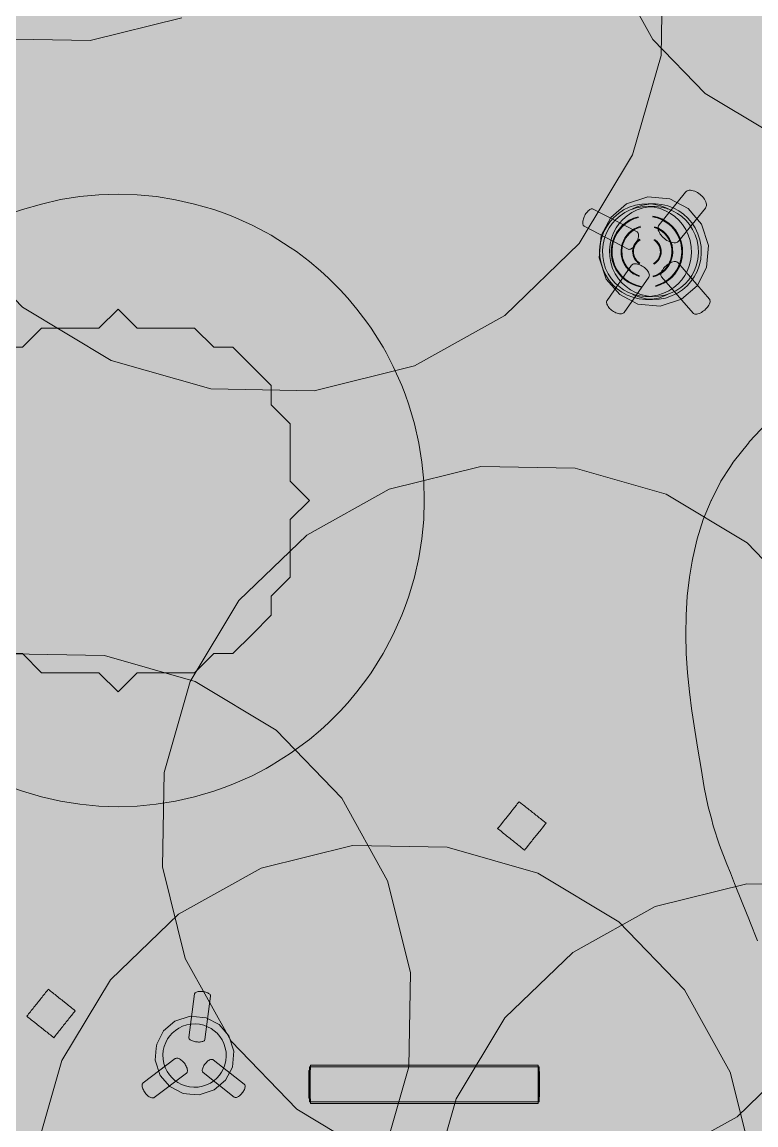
# Model space of a CAD drawing. Header units: millimetres. Extents: x -146962 to 322503, y -183624 to 284367.
# Drawn here: x 92293 to 96128, y 34838 to 40599 of the extents above; entities that cross this region are included whole.
import ezdxf

# ---------------------------------------------------------------- set-up
doc = ezdxf.new("R2010")
doc.units = ezdxf.units.MM
doc.layers.add('06_部屋の色', color=8, linetype='Continuous', lineweight=0)
doc.layers.add('30_敷地・外構', color=8, linetype='Continuous', lineweight=9)

msp = doc.modelspace()

# ---------------------------------------------------------------- hatches: boundary and pattern name
at = {"layer": '06_部屋の色', "true_color": 0xdde9cf}
msp.add_hatch(color=8, dxfattribs=at).paths.add_polyline_path([(83510.2, 29400.8), (83510.3, 31670.6), (83754.2, 32064.6), (83999.1, 32458.1), (84244.9, 32850.9), (84491.7, 33243.1), (84739.4, 33634.8), (84988.1, 34025.8), (85237.8, 34416.3), (85488.3, 34806.1), (85739.9, 35195.3), (85992.4, 35583.9), (86245.8, 35971.8), (86500.2, 36359.2), (86755.5, 36745.9), (87011.8, 37132), (87269, 37517.5), (87527.2, 37902.4), (87786.3, 38286.6), (88046.3, 38670.2), (88307.2, 39053.2), (88569.1, 39435.5), (88832, 39817.2), (89095.7, 40198.2), (89360.4, 40578.6), (89626, 40958.3), (89892.5, 41337.4), (90160, 41715.9), (90428.4, 42093.7), (90697.7, 42470.8), (90967.9, 42847.3), (91239, 43223.1), (91511.1, 43598.3), (91784.1, 43972.8), (92058, 44346.6), (92332.7, 44719.7), (92608.4, 45092.2), (92885.1, 45464), (93162.6, 45835.2), (93441, 46205.6), (93720.3, 46575.4), (94000.5, 46944.5), (94281.7, 47312.9), (94563.7, 47680.6), (94846.6, 48047.7), (95130.4, 48414), (95415.1, 48779.7), (95700.7, 49144.6), (95987.2, 49508.9), (96274.5, 49872.4), (96562.8, 50235.3), (96851.9, 50597.4), (97142, 50958.9), (97432.9, 51319.6), (97724.6, 51679.7), (98017.3, 52039), (98310.8, 52397.6), (98605.2, 52755.5), (98900.5, 53112.6), (99196.7, 53469.1), (99493.7, 53824.8), (99791.6, 54179.8), (100090.3, 54534), (100389.9, 54887.6), (100690.4, 55240.4), (100991.8, 55592.4), (101293.9, 55943.8), (101597, 56294.4), (101900.9, 56644.2), (102205.6, 56993.3), (102511.3, 57341.7), (102817.7, 57689.3), (103125, 58036.2), (103433.2, 58382.3), (103742.1, 58727.7), (104052, 59072.3), (104362.6, 59416.2), (104674.1, 59759.3), (104986.5, 60101.6), (105299.7, 60443.2), (105613.7, 60784), (105928.5, 61124.1), (106244.2, 61463.4), (106560.7, 61801.9), (106878, 62139.6), (107196.1, 62476.6), (107515.1, 62812.7), (107834.9, 63148.1), (108155.5, 63482.8), (108476.9, 63816.6), (108799.1, 64149.7), (109122.2, 64481.9), (109446, 64813.4), (109770.7, 65144.1), (110096.1, 65474), (110422.4, 65803.1), (110749.4, 66131.4), (111077.3, 66458.9), (111406, 66785.6), (111735.4, 67111.5), (112065.7, 67436.6), (112396.7, 67760.9), (112728.6, 68084.4), (113061.2, 68407.1), (113394.6, 68728.9), (113728.8, 69050), (114063.8, 69370.2), (114399.5, 69689.6), (114736, 70008.2), (115073.4, 70326), (115411.4, 70642.9), (115750.3, 70959.1), (116089.9, 71274.4), (116430.3, 71588.8), (116771.5, 71902.5), (117113.4, 72215.3), (117456.1, 72527.2), (117799.5, 72838.4), (118596.9, 72838.3), (118594.5, 29398.9)])
at = {"layer": '06_部屋の色', "true_color": 0xd0e1c2}
msp.add_hatch(color=8, dxfattribs=at).paths.add_polyline_path([(96795.3, 44800.1), (96995.1, 40900.1), (97594.9, 36900.1), (98994.7, 33400), (100394.5, 30199.9), (100394.5, 29399.9), (83510.2, 29400.8), (83510.3, 31670.6), (83714.7, 32000.8), (84134.5, 32674.5), (84134.5, 32674.5), (84558.1, 33348.1), (84558.1, 33348.1), (84985.6, 34021.8), (84985.6, 34021.8), (85417.2, 34695.5), (85852.8, 35369.1), (85852.8, 35369.1), (86292.4, 36042.8), (86292.4, 36042.8), (86736.1, 36716.4), (86736.1, 36716.4), (87184, 37390.1), (87184, 37390.1), (87636, 38063.8), (88092.1, 38737.4), (88552.4, 39411.1), (89017.2, 40084.7), (89486.2, 40758.4), (89486.2, 40758.4), (89959.4, 41432.1), (89959.4, 41432.1), (90437, 42105.7), (90919.2, 42779.4), (90919.2, 42779.4), (91405.8, 43453), (91896.8, 44126.7), (91896.8, 44126.7), (92392.4, 44800.3), (92392.4, 44800.3), (94845.5, 47200.2)])
at = {"layer": '30_敷地・外構', "true_color": 0xcfe0b8}
for points in [[(91311, 43899.6), (91742.5, 44138.8), (92221.2, 44258.2), (92714.6, 44249.6), (93188.8, 44113.6), (93611.7, 43859.5), (93954.5, 43504.6), (94193.7, 43073), (94313, 42594.3), (94304.4, 42101), (94168.4, 41626.7), (93914.3, 41203.8), (93559.4, 40861.1), (93127.9, 40621.9), (92649.1, 40502.5), (92155.8, 40511.1), (91681.6, 40647.1), (91258.6, 40901.2), (90915.9, 41256.1), (90676.7, 41687.7), (90557.3, 42166.4), (90566, 42659.7), (90702, 43134), (90956.1, 43556.9)], [(95903.3, 42605.3), (96245.6, 42795.1), (96625.4, 42889.8), (97016.8, 42883), (97393, 42775.1), (97728.5, 42573.5), (98000.4, 42291.9), (98190.1, 41949.6), (98284.8, 41569.8), (98278, 41178.5), (98170.1, 40802.2), (97968.5, 40466.8), (97687, 40194.9), (97344.6, 40005.1), (96964.9, 39910.4), (96573.5, 39917.2), (96197.3, 40025.1), (95861.8, 40226.7), (95589.9, 40508.3), (95400.1, 40850.6), (95305.5, 41230.4), (95312.3, 41621.7), (95420.2, 41998), (95621.8, 42333.5)], [(91686.8, 41555.7), (91965.1, 42018.9), (92353.8, 42394.3), (92826.4, 42656.2), (93350.8, 42787), (93891.1, 42777.5), (94410.5, 42628.6), (94873.7, 42350.3), (95249.1, 41961.6), (95511.1, 41488.9), (95641.8, 40964.6), (95632.4, 40424.3), (95483.4, 39904.9), (95205.1, 39441.7), (94816.4, 39066.3), (94343.8, 38804.3), (93819.4, 38673.6), (93279.1, 38683), (92759.7, 38832), (92296.5, 39110.3), (91921.1, 39499), (91659.1, 39971.6), (91528.4, 40495.9), (91537.8, 41036.2)], [(94212.2, 38158.7), (94690.9, 38278.1), (95184.2, 38269.4), (95658.5, 38133.5), (96081.4, 37879.3), (96424.2, 37524.4), (96663.4, 37092.9), (96782.7, 36614.2), (96774.1, 36120.8), (96638.1, 35646.6), (96384, 35223.7), (96029.1, 34880.9), (95597.6, 34641.7), (95118.8, 34522.4), (94625.5, 34531), (94151.2, 34667), (93728.3, 34921.1), (93385.6, 35276), (93146.4, 35707.5), (93027, 36186.3), (93035.6, 36679.6), (93171.6, 37153.8), (93425.7, 37576.8), (93780.6, 37919.5)], [(91752.1, 37178.8), (92230.9, 37298.2), (92724.2, 37289.6), (93198.4, 37153.6), (93621.4, 36899.5), (93964.1, 36544.6), (94203.3, 36113), (94322.7, 35634.3), (94314.1, 35141), (94178.1, 34666.7), (93923.9, 34243.8), (93569, 33901.1), (93137.5, 33661.9), (92658.8, 33542.5), (92165.5, 33551.1), (91691.2, 33687.1), (91268.3, 33941.2), (90925.5, 34296.1), (90686.3, 34727.7), (90567, 35206.4), (90575.6, 35699.7), (90711.6, 36174), (90965.7, 36596.9), (91320.6, 36939.6)], [(94787.7, 36397.5), (94792.4, 36403.4), (94811.1, 36426.9), (94815.8, 36432.8), (94820.4, 36438.6), (94848.4, 36473.8), (94853.1, 36479.7), (94857.8, 36485.6), (94876.5, 36509.1), (94881.1, 36514.9), (94885.8, 36520.8), (94890.5, 36526.7), (94908.1, 36512.7), (94913.9, 36508), (94919.8, 36503.3), (94925.7, 36498.7), (94931.5, 36494), (94937.4, 36489.3), (94943.3, 36484.6), (94949.2, 36480), (94955, 36475.3), (94960.9, 36470.6), (94966.8, 36466), (94972.6, 36461.3), (94978.5, 36456.6), (94984.4, 36452), (94990.2, 36447.3), (94996.1, 36442.6), (95002, 36438), (95007.8, 36433.3), (95013.7, 36428.6), (95031.3, 36414.6), (95026.7, 36408.7), (95022, 36402.9), (95017.3, 36397), (94998.6, 36373.5), (94994, 36367.7), (94989.3, 36361.8), (94961.3, 36326.6), (94956.6, 36320.7), (94952, 36314.8), (94933.3, 36291.4), (94928.6, 36285.5), (94923.9, 36279.6), (94919.3, 36273.7), (94901.7, 36287.8), (94895.8, 36292.4), (94889.9, 36297.1), (94884.1, 36301.8), (94878.2, 36306.4), (94872.3, 36311.1), (94866.4, 36315.8), (94860.6, 36320.4), (94854.7, 36325.1), (94848.8, 36329.8), (94843, 36334.4), (94837.1, 36339.1), (94831.2, 36343.8), (94825.4, 36348.4), (94819.5, 36353.1), (94813.6, 36357.8), (94807.8, 36362.5), (94801.9, 36367.1), (94796, 36371.8), (94778.4, 36385.8), (94783.1, 36391.7)], [(93542.1, 36178.7), (94020.8, 36298.1), (94514.1, 36289.5), (94988.4, 36153.5), (95411.3, 35899.4), (95754, 35544.5), (95993.2, 35112.9), (96112.6, 34634.2), (96104, 34140.9), (95968, 33666.6), (95713.9, 33243.7), (95359, 32901), (94927.4, 32661.8), (94448.7, 32542.4), (93955.4, 32551), (93481.1, 32687), (93058.2, 32941.1), (92715.5, 33296), (92476.3, 33727.6), (92356.9, 34206.3), (92365.5, 34699.6), (92501.5, 35173.9), (92755.6, 35596.8), (93110.5, 35939.5)], [(95602.1, 35978.6), (96080.8, 36098), (96574.1, 36089.4), (97048.4, 35953.4), (97471.3, 35699.3), (97814, 35344.3), (98053.2, 34912.8), (98172.6, 34434.1), (98164, 33940.8), (98028, 33466.5), (97773.9, 33043.6), (97419, 32700.8), (96987.4, 32461.6), (96508.7, 32342.3), (96015.4, 32350.9), (95541.1, 32486.9), (95118.2, 32741), (94775.5, 33095.9), (94536.3, 33527.4), (94416.9, 34006.2), (94425.5, 34499.5), (94561.5, 34973.8), (94815.6, 35396.7), (95170.5, 35739.4)], [(92346.4, 35441.2), (92351, 35447), (92355.7, 35452.9), (92360.4, 35458.8), (92365, 35464.6), (92369.7, 35470.5), (92374.4, 35476.4), (92379, 35482.2), (92383.7, 35488.1), (92388.4, 35494), (92393.1, 35499.8), (92397.7, 35505.7), (92402.4, 35511.6), (92407.1, 35517.5), (92411.7, 35523.3), (92416.4, 35529.2), (92421.1, 35535.1), (92425.7, 35540.9), (92430.4, 35546.8), (92436.3, 35542.1), (92442.1, 35537.5), (92448, 35532.8), (92453.9, 35528.1), (92459.8, 35523.5), (92465.6, 35518.8), (92471.5, 35514.1), (92495, 35495.4), (92500.8, 35490.8), (92506.7, 35486.1), (92530.2, 35467.4), (92536.1, 35462.8), (92541.9, 35458.1), (92547.8, 35453.4), (92553.7, 35448.8), (92559.5, 35444.1), (92565.4, 35439.4), (92571.3, 35434.8), (92566.6, 35428.9), (92561.9, 35423), (92557.3, 35417.1), (92552.6, 35411.3), (92547.9, 35405.4), (92543.3, 35399.5), (92538.6, 35393.7), (92533.9, 35387.8), (92529.3, 35381.9), (92524.6, 35376.1), (92519.9, 35370.2), (92515.2, 35364.3), (92510.6, 35358.4), (92505.9, 35352.6), (92501.2, 35346.7), (92496.6, 35340.8), (92491.9, 35335), (92487.2, 35329.1), (92482.6, 35323.2), (92477.9, 35317.4), (92473.2, 35311.5), (92468.6, 35305.6), (92463.9, 35299.8), (92459.2, 35293.9), (92453.3, 35298.6), (92447.5, 35303.2), (92441.6, 35307.9), (92435.7, 35312.6), (92429.9, 35317.2), (92424, 35321.9), (92418.1, 35326.6), (92394.7, 35345.2), (92388.8, 35349.9), (92382.9, 35354.6), (92359.4, 35373.3), (92353.6, 35377.9), (92347.7, 35382.6), (92341.8, 35387.3), (92336, 35391.9), (92330.1, 35396.6), (92324.2, 35401.3), (92318.3, 35405.9), (92323, 35411.8), (92327.7, 35417.7), (92332.4, 35423.5), (92337, 35429.4), (92341.7, 35435.3)]]:
    msp.add_hatch(color=8, dxfattribs=at).paths.add_polyline_path(points)

# ---------------------------------------------------------------- linework, layer by layer
at = {"layer": '30_敷地・外構'}
for points in [[(95641.8, 40964.6), (95632.4, 40424.3), (95483.4, 39904.9), (95205.1, 39441.7), (94816.4, 39066.3), (94343.8, 38804.3), (93819.4, 38673.6), (93279.1, 38683), (92759.7, 38832), (92296.5, 39110.3), (91921.1, 39499), (91659.1, 39971.6), (91528.4, 40495.9), (91537.8, 41036.2)], [(98170.1, 40802.2), (97968.5, 40466.8), (97687, 40194.9), (97344.6, 40005.1), (96964.9, 39910.4), (96573.5, 39917.2), (96197.3, 40025.1), (95861.8, 40226.7), (95589.9, 40508.3), (95400.1, 40850.6)], [(93127.9, 40621.9), (92649.1, 40502.5), (92155.8, 40511.1), (91681.6, 40647.1)], [(94314.1, 38600.2), (94295, 38654.8), (94277.9, 38700.2), (94232.8, 38800.2), (94195, 38873.7), (94180.4, 38900.2), (94117, 39000.3), (94095, 39031.7), (94043, 39100.3), (93995, 39157.4), (93956, 39200.3), (93895, 39261.2), (93852.2, 39300.3), (93795, 39348.2), (93726.5, 39400.3), (93695, 39422.3), (93595, 39485.6), (93568.5, 39500.3), (93495, 39538.1), (93395, 39583.2), (93349.6, 39600.3), (93295, 39619.5), (93195, 39648.7), (93095, 39671.4), (92995, 39687.6), (92895, 39697.2), (92795, 39700.3), (92695, 39697.2), (92595, 39687.6), (92495, 39671.5), (92395, 39648.7), (92295, 39619.5), (92240.5, 39600.4)], [(95621.7, 39539.3), (95760.5, 39711.3), (95763.8, 39714.6), (95767.9, 39717.3), (95773, 39719.3), (95778.8, 39720.5), (95785.4, 39720.7), (95792.6, 39720), (95800.2, 39718.3), (95807.9, 39715.8), (95815.5, 39712.4), (95822.9, 39708.4), (95829.8, 39703.9), (95836.3, 39699.1), (95842.3, 39693.9), (95848.2, 39688), (95853.7, 39681.6), (95858.6, 39674.9), (95862.7, 39667.9), (95865.9, 39660.9), (95868.1, 39654), (95869.3, 39647.5), (95869.4, 39641.5), (95868.5, 39636.2), (95866.7, 39631.5), (95864.2, 39627.7), (95725.4, 39455.6), (95722.1, 39452.4), (95718, 39449.7), (95712.9, 39447.7), (95707.1, 39446.5), (95700.5, 39446.2), (95693.3, 39446.9), (95685.7, 39448.6), (95678, 39451.2), (95670.4, 39454.5), (95663, 39458.5), (95656, 39463), (95649.6, 39467.8), (95643.6, 39473.1), (95637.7, 39478.9), (95632.2, 39485.3), (95627.3, 39492.1), (95623.2, 39499.1), (95620, 39506.1), (95617.8, 39512.9), (95616.6, 39519.4), (95616.5, 39525.4), (95617.4, 39530.8), (95619.2, 39535.4), (95621.7, 39539.3)], [(95562.5, 39685.8), (95678.6, 39675.2), (95774, 39625.2), (95844.3, 39543.5), (95880.7, 39432.7), (95870.1, 39316.6), (95820, 39221.2), (95738.4, 39150.9), (95627.6, 39114.5), (95511.4, 39125.1), (95416.1, 39175.2), (95345.8, 39256.8), (95309.4, 39367.6), (95319.9, 39483.8), (95370, 39579.1), (95451.7, 39649.4), (95562.5, 39685.8)], [(95365.5, 39556.7), (95385.5, 39579.1), (95409.2, 39599.6), (95436.1, 39617.5), (95466, 39632), (95498.1, 39642.6), (95531.6, 39648.7), (95565.7, 39650.1), (95602.3, 39650.1), (95635.9, 39646.7), (95668.1, 39639), (95698.3, 39627.4), (95725.7, 39612.5), (95750.1, 39595.1), (95772.2, 39574.8), (95792.5, 39551), (95810.2, 39523.8), (95824.7, 39493.6), (95835.1, 39461.2), (95841.1, 39427.3), (95842.5, 39392.9), (95839.2, 39358.9), (95831.6, 39326.3), (95820, 39295.9), (95805.3, 39268.2), (95788, 39243.6), (95768, 39221.3), (95744.4, 39200.8), (95717.4, 39182.9), (95687.6, 39168.3), (95655.4, 39157.7), (95621.9, 39151.6), (95587.8, 39150.3), (95551.3, 39150.3), (95517.6, 39153.6), (95485.4, 39161.3), (95455.2, 39172.9), (95427.8, 39187.8), (95403.5, 39205.3), (95381.3, 39225.5), (95361, 39249.4), (95343.3, 39276.6), (95328.9, 39306.7), (95318.4, 39339.2), (95312.4, 39373.1), (95311, 39407.5), (95314.3, 39441.4), (95322, 39474), (95333.5, 39504.4), (95348.2, 39532.1), (95365.5, 39556.7)], [(95631.6, 39639), (95599.3, 39646.7), (95576.3, 39649), (95568.2, 39648.7), (95534.6, 39642.6), (95502.5, 39632), (95483.5, 39622.8), (95483.7, 39622.2), (95501.7, 39628.1), (95533.2, 39633.8), (95565.3, 39635.1), (95601.8, 39635.1), (95633.4, 39631.9), (95663.7, 39624.7), (95669.1, 39622.6), (95669.4, 39623.2), (95661.7, 39627.4), (95631.6, 39639)], [(95222.9, 39553.3), (95223.5, 39558.9), (95224.6, 39564.8), (95226.3, 39570.8), (95228.4, 39576.8), (95230.8, 39582.6), (95233.5, 39588.1), (95236.4, 39593.4), (95239.8, 39598.7), (95243.5, 39603.9), (95247.4, 39608.7), (95251.6, 39613), (95255.8, 39616.8), (95260, 39619.7), (95264.1, 39621.9), (95267.8, 39623.2), (95271.2, 39623.7), (95274.3, 39623.5), (95276.8, 39622.5), (95507.4, 39502.7), (95509.7, 39501.1), (95511.6, 39498.8), (95513.2, 39495.7), (95514.3, 39491.9), (95514.8, 39487.3), (95514.8, 39482.2), (95514.2, 39476.6), (95513, 39470.7), (95511.3, 39464.6), (95509.3, 39458.7), (95506.8, 39452.9), (95504.2, 39447.4), (95501.2, 39442.1), (95497.9, 39436.8), (95494.2, 39431.6), (95490.2, 39426.8), (95486, 39422.4), (95481.8, 39418.7), (95477.6, 39415.7), (95473.6, 39413.6), (95469.8, 39412.3), (95466.4, 39411.8), (95463.4, 39412), (95460.8, 39412.9), (95230.2, 39532.8), (95228, 39534.4), (95226, 39536.7), (95224.5, 39539.8), (95223.4, 39543.6), (95222.8, 39548.2), (95222.9, 39553.3)], [(95347, 39498.2), (95360.8, 39524.2), (95377.1, 39547.3), (95395.9, 39568.3), (95418.1, 39587.6), (95443.4, 39604.4), (95471.5, 39618.1), (95501.7, 39628.1), (95533.2, 39633.8), (95565.3, 39635.1), (95601.8, 39635.1), (95633.4, 39631.9), (95663.7, 39624.7), (95692.1, 39613.8), (95717.9, 39599.8), (95740.8, 39583.4), (95761.5, 39564.3), (95780.6, 39541.9), (95797.3, 39516.3), (95810.9, 39488), (95820.7, 39457.5), (95826.4, 39425.7), (95827.6, 39393.3), (95824.6, 39361.4), (95817.4, 39330.8), (95806.5, 39302.2), (95792.7, 39276.1), (95776.5, 39253), (95757.6, 39232), (95735.4, 39212.7), (95710.1, 39195.9), (95682, 39182.2), (95651.8, 39172.3), (95620.3, 39166.6), (95588.2, 39165.3), (95551.7, 39165.3), (95520.1, 39168.4), (95489.8, 39175.7), (95461.4, 39186.6), (95435.7, 39200.6), (95412.8, 39217), (95392, 39236), (95372.9, 39258.4), (95356.2, 39284), (95342.6, 39312.3), (95332.8, 39342.8), (95327.2, 39374.7), (95325.9, 39407), (95329, 39438.9), (95336.2, 39469.6), (95347, 39498.2)], [(95627.2, 39624.7), (95596.9, 39632), (95575.9, 39634), (95569.8, 39633.8), (95538.2, 39628.1), (95508, 39618.1), (95480, 39604.4), (95454.7, 39587.6), (95432.5, 39568.3), (95413.6, 39547.3), (95397.4, 39524.2), (95383.5, 39498.2), (95372.7, 39469.6), (95365.5, 39438.9), (95362.4, 39407), (95363.7, 39374.7), (95369.4, 39342.8), (95379.2, 39312.3), (95392.7, 39284), (95409.4, 39258.4), (95428.5, 39236), (95449.3, 39217), (95472.2, 39200.6), (95498, 39186.6), (95526.3, 39175.6), (95556.6, 39168.4), (95577.7, 39166.3), (95583.7, 39166.6), (95615.3, 39172.3), (95645.5, 39182.2), (95673.5, 39195.9), (95698.9, 39212.7), (95721.1, 39232), (95739.9, 39253), (95756.1, 39276.1), (95770, 39302.2), (95780.8, 39330.8), (95788, 39361.4), (95791.1, 39393.3), (95789.8, 39425.7), (95784.2, 39457.5), (95774.3, 39488), (95760.8, 39516.3), (95744.1, 39541.9), (95725, 39564.3), (95704.2, 39583.4), (95681.3, 39599.8), (95655.5, 39613.8), (95627.2, 39624.7)], [(95428, 39534.7), (95445.8, 39550.1), (95466, 39563.6), (95488.5, 39574.5), (95512.6, 39582.5), (95513.1, 39582.5), (95488.9, 39574.5), (95466.5, 39563.6), (95446.2, 39550.1), (95428.4, 39534.7), (95413.3, 39517.9), (95400.4, 39499.4), (95389.3, 39478.6), (95380.6, 39455.7), (95374.9, 39431.2), (95372.4, 39405.7), (95373.4, 39379.8), (95377.9, 39354.3), (95385.8, 39329.9), (95396.7, 39307.2), (95410, 39286.8), (95425.3, 39268.8), (95441.9, 39253.6), (95460.2, 39240.5), (95480.9, 39229.3), (95503.5, 39220.6), (95527.8, 39214.7), (95527.4, 39214.7), (95503.1, 39220.6), (95480.4, 39229.3), (95459.8, 39240.5), (95441.5, 39253.6), (95424.9, 39268.8), (95409.6, 39286.8), (95396.2, 39307.2), (95385.4, 39329.9), (95377.5, 39354.3), (95373, 39379.8), (95372, 39405.7), (95374.5, 39431.2), (95380.2, 39455.7), (95388.9, 39478.6), (95400, 39499.4), (95412.9, 39517.9), (95428, 39534.7)], [(95588.1, 39581.6), (95588.5, 39581.6), (95612.3, 39576), (95634.5, 39567.4), (95654.7, 39556.4), (95672.6, 39543.6), (95688.9, 39528.7), (95703.8, 39511.2), (95716.9, 39491.1), (95727.5, 39468.9), (95735.2, 39445.1), (95739.6, 39420.1), (95740.6, 39394.8), (95738.2, 39369.8), (95732.6, 39345.8), (95724.1, 39323.4), (95713.2, 39303), (95700.5, 39284.9), (95685.8, 39268.5), (95668.4, 39253.4), (95648.6, 39240.2), (95626.6, 39229.5), (95603, 39221.7), (95602.5, 39221.7), (95626.2, 39229.5), (95648.2, 39240.2), (95668, 39253.4), (95685.4, 39268.5), (95700.1, 39284.9), (95712.8, 39303), (95723.7, 39323.4), (95732.2, 39345.8), (95737.8, 39369.8), (95740.2, 39394.8), (95739.2, 39420.1), (95734.8, 39445.1), (95727.1, 39468.9), (95716.5, 39491.1), (95703.4, 39511.2), (95688.4, 39528.7), (95672.2, 39543.6), (95654.3, 39556.4), (95634.1, 39567.4), (95611.9, 39576), (95588.1, 39581.6)], [(95588.8, 39585.6), (95589.2, 39585.6), (95613.5, 39579.8), (95636.1, 39571), (95656.8, 39559.8), (95675.1, 39546.7), (95691.7, 39531.5), (95707, 39513.6), (95720.3, 39493.1), (95731.2, 39470.4), (95739, 39446.1), (95743.6, 39420.6), (95744.6, 39394.7), (95742.1, 39369.2), (95736.4, 39344.7), (95727.7, 39321.8), (95716.6, 39300.9), (95703.6, 39282.4), (95688.5, 39265.7), (95670.8, 39250.2), (95650.5, 39236.8), (95628.1, 39225.8), (95603.9, 39217.9), (95603.5, 39217.9), (95627.7, 39225.8), (95650.1, 39236.8), (95670.4, 39250.2), (95688.1, 39265.7), (95703.2, 39282.4), (95716.2, 39300.9), (95727.3, 39321.8), (95735.9, 39344.7), (95741.7, 39369.2), (95744.2, 39394.7), (95743.1, 39420.6), (95738.6, 39446.1), (95730.7, 39470.4), (95719.9, 39493.1), (95706.6, 39513.6), (95691.3, 39531.5), (95674.7, 39546.7), (95656.3, 39559.8), (95635.7, 39571), (95613, 39579.8), (95588.8, 39585.6)], [(95403.3, 39497.3), (95416, 39515.4), (95430.8, 39531.8), (95448.2, 39546.9), (95468, 39560.1), (95490, 39570.8), (95513.6, 39578.6), (95514, 39578.6), (95490.4, 39570.8), (95468.4, 39560.1), (95448.6, 39546.9), (95431.2, 39531.8), (95416.4, 39515.4), (95403.7, 39497.3), (95392.9, 39476.9), (95384.4, 39454.5), (95378.8, 39430.5), (95376.4, 39405.5), (95377.4, 39380.2), (95381.8, 39355.3), (95389.5, 39331.4), (95400.1, 39309.2), (95413.2, 39289.2), (95428.1, 39271.6), (95444.4, 39256.7), (95462.3, 39243.9), (95482.5, 39232.9), (95504.7, 39224.4), (95528.4, 39218.7), (95528, 39218.7), (95504.3, 39224.4), (95482.1, 39232.9), (95461.9, 39243.9), (95444, 39256.7), (95427.7, 39271.6), (95412.7, 39289.2), (95399.7, 39309.2), (95389.1, 39331.4), (95381.4, 39355.3), (95376.9, 39380.2), (95375.9, 39405.5), (95378.4, 39430.5), (95384, 39454.5), (95392.5, 39476.9), (95403.3, 39497.3)], [(95443.4, 39472.1), (95452.8, 39485.5), (95463.8, 39497.7), (95476.7, 39508.9), (95491.3, 39518.6), (95507.6, 39526.6), (95525.1, 39532.3), (95525.6, 39532.3), (95508, 39526.6), (95491.8, 39518.6), (95477.1, 39508.9), (95464.2, 39497.7), (95453.3, 39485.5), (95443.9, 39472.1), (95435.8, 39457), (95429.5, 39440.4), (95425.4, 39422.7), (95423.6, 39404.1), (95424.3, 39385.4), (95427.6, 39366.9), (95433.3, 39349.2), (95441.2, 39332.8), (95450.8, 39318), (95461.9, 39305), (95474, 39293.9), (95487.2, 39284.4), (95502.2, 39276.3), (95518.6, 39269.9), (95518.2, 39269.9), (95501.8, 39276.3), (95486.8, 39284.4), (95473.5, 39293.9), (95461.5, 39305), (95450.4, 39318), (95440.7, 39332.8), (95432.9, 39349.2), (95427.2, 39366.9), (95423.9, 39385.4), (95423.2, 39404.1), (95424.9, 39422.7), (95429.1, 39440.4), (95435.4, 39457), (95443.4, 39472.1)], [(95439, 39455.3), (95446.8, 39470), (95455.9, 39483), (95466.5, 39494.8), (95479, 39505.7), (95493.3, 39515.2), (95509.1, 39522.9), (95526.1, 39528.5), (95526.5, 39528.5), (95509.5, 39522.9), (95493.7, 39515.2), (95479.5, 39505.7), (95467, 39494.8), (95456.3, 39483), (95447.2, 39470), (95439.4, 39455.3), (95433.3, 39439.2), (95429.3, 39422), (95427.5, 39404), (95428.3, 39385.8), (95431.4, 39367.9), (95437, 39350.7), (95444.6, 39334.8), (95454, 39320.4), (95464.7, 39307.7), (95476.4, 39297), (95489.3, 39287.8), (95503.9, 39279.9), (95519.8, 39273.8), (95519.4, 39273.8), (95503.4, 39279.9), (95488.9, 39287.8), (95476, 39297), (95464.3, 39307.7), (95453.6, 39320.4), (95444.2, 39334.8), (95436.6, 39350.7), (95431, 39367.9), (95427.8, 39385.8), (95427.1, 39404), (95428.9, 39422), (95432.9, 39439.2), (95439, 39455.3)], [(95596.8, 39526.6), (95597.2, 39526.6), (95613.1, 39520.4), (95627.6, 39512.5), (95640.5, 39503.3), (95652.2, 39492.6), (95663, 39480), (95672.4, 39465.6), (95680, 39449.6), (95685.5, 39432.5), (95688.7, 39414.5), (95689.4, 39396.3), (95687.7, 39378.3), (95683.7, 39361.1), (95677.6, 39345), (95669.8, 39330.3), (95660.6, 39317.3), (95650, 39305.5), (95637.5, 39294.7), (95623.3, 39285.2), (95607.5, 39277.5), (95590.5, 39271.9), (95590, 39271.9), (95607, 39277.5), (95622.8, 39285.2), (95637.1, 39294.7), (95649.6, 39305.5), (95660.2, 39317.3), (95669.3, 39330.3), (95677.1, 39345), (95683.2, 39361.1), (95687.3, 39378.3), (95689, 39396.3), (95688.3, 39414.5), (95685.1, 39432.5), (95679.6, 39449.6), (95672, 39465.6), (95662.6, 39480), (95651.8, 39492.6), (95640.1, 39503.3), (95627.2, 39512.5), (95612.7, 39520.4), (95596.8, 39526.6)], [(95597.9, 39530.4), (95598.3, 39530.4), (95614.8, 39524.1), (95629.7, 39515.9), (95643, 39506.4), (95655.1, 39495.4), (95666.1, 39482.4), (95675.8, 39467.6), (95683.7, 39451.1), (95689.4, 39433.4), (95692.7, 39415), (95693.4, 39396.2), (95691.6, 39377.7), (95687.4, 39359.9), (95681.2, 39343.3), (95673.1, 39328.2), (95663.7, 39314.8), (95652.8, 39302.6), (95639.9, 39291.5), (95625.2, 39281.7), (95608.9, 39273.8), (95591.4, 39268), (95591, 39268), (95608.5, 39273.8), (95624.8, 39281.7), (95639.5, 39291.5), (95652.4, 39302.6), (95663.3, 39314.8), (95672.7, 39328.2), (95680.7, 39343.3), (95687, 39359.9), (95691.2, 39377.7), (95693, 39396.2), (95692.2, 39415), (95689, 39433.4), (95683.3, 39451.1), (95675.4, 39467.6), (95665.7, 39482.4), (95654.6, 39495.4), (95642.6, 39506.4), (95629.3, 39515.9), (95614.4, 39524.1), (95597.9, 39530.4)], [(95500, 39447.3), (95506.1, 39454), (95513.2, 39460.1), (95521.3, 39465.5), (95521.7, 39465.5), (95513.6, 39460.1), (95506.5, 39454), (95500.4, 39447.3), (95495.2, 39439.9), (95490.8, 39431.5), (95487.3, 39422.4), (95485, 39412.6), (95484.1, 39402.4), (95484.5, 39392), (95486.3, 39381.8), (95489.4, 39372.1), (95493.8, 39363), (95499.1, 39354.8), (95505.2, 39347.6), (95511.9, 39341.5), (95519.2, 39336.3), (95518.8, 39336.3), (95511.4, 39341.5), (95504.8, 39347.6), (95498.7, 39354.8), (95493.3, 39363), (95489, 39372.1), (95485.9, 39381.8), (95484, 39392), (95483.6, 39402.4), (95484.6, 39412.6), (95486.9, 39422.4), (95490.4, 39431.5), (95494.8, 39439.9), (95500, 39447.3)], [(95494, 39429.9), (95498.2, 39437.8), (95503.1, 39444.8), (95508.8, 39451.1), (95515.5, 39457), (95523.2, 39462.1), (95523.6, 39462.1), (95516, 39457), (95509.2, 39451.1), (95503.5, 39444.8), (95498.6, 39437.8), (95494.4, 39429.9), (95491.1, 39421.2), (95488.9, 39411.9), (95488, 39402.2), (95488.4, 39392.4), (95490.1, 39382.8), (95493.1, 39373.6), (95497.2, 39365), (95502.3, 39357.2), (95508, 39350.4), (95514.3, 39344.7), (95521.3, 39339.7), (95520.9, 39339.7), (95513.9, 39344.7), (95507.6, 39350.4), (95501.8, 39357.2), (95496.8, 39365), (95492.7, 39373.6), (95489.7, 39382.8), (95488, 39392.4), (95487.6, 39402.2), (95488.5, 39411.9), (95490.7, 39421.2), (95494, 39429.9)], [(95602.6, 39455.7), (95608.9, 39449.9), (95614.7, 39443.1), (95619.8, 39435.4), (95623.9, 39426.8), (95626.9, 39417.5), (95628.6, 39407.9), (95629, 39398.1), (95628, 39388.4), (95625.9, 39379.1), (95622.6, 39370.5), (95618.4, 39362.6), (95613.5, 39355.6), (95607.7, 39349.2), (95601, 39343.4), (95593.3, 39338.3), (95592.9, 39338.3), (95600.6, 39343.4), (95607.3, 39349.2), (95613, 39355.6), (95618, 39362.6), (95622.2, 39370.5), (95625.4, 39379.1), (95627.6, 39388.4), (95628.5, 39398.1), (95628.2, 39407.9), (95626.4, 39417.5), (95623.5, 39426.8), (95619.4, 39435.4), (95614.3, 39443.1), (95608.5, 39449.9), (95602.2, 39455.7), (95595.3, 39460.6), (95595.7, 39460.6), (95602.6, 39455.7)], [(95597.8, 39464), (95605.1, 39458.8), (95611.8, 39452.7), (95617.9, 39445.5), (95623.2, 39437.3), (95627.6, 39428.3), (95630.7, 39418.5), (95632.5, 39408.3), (95632.9, 39398), (95631.9, 39387.8), (95629.6, 39378), (95626.2, 39368.8), (95621.7, 39360.5), (95616.5, 39353.1), (95610.5, 39346.4), (95603.4, 39340.2), (95595.3, 39334.8), (95594.9, 39334.8), (95603, 39340.2), (95610.1, 39346.4), (95616.1, 39353.1), (95621.3, 39360.5), (95625.8, 39368.8), (95629.2, 39378), (95631.5, 39387.8), (95632.5, 39398), (95632.1, 39408.3), (95630.3, 39418.5), (95627.1, 39428.3), (95622.8, 39437.3), (95617.5, 39445.5), (95611.4, 39452.7), (95604.7, 39458.8), (95597.4, 39464), (95597.8, 39464)], [(95349.5, 39124.8), (95348, 39129.8), (95347.4, 39134.4), (95347.6, 39138.6), (95348.6, 39142.2), (95350.2, 39145.2), (95478.6, 39329), (95480.9, 39331.6), (95483.9, 39333.7), (95487.7, 39335.4), (95492.3, 39336.4), (95497.5, 39336.7), (95503.2, 39336.3), (95509.4, 39335.1), (95515.7, 39333.3), (95522.1, 39330.8), (95528.3, 39327.9), (95534.2, 39324.6), (95539.7, 39321), (95545, 39317), (95550.1, 39312.6), (95555.1, 39307.8), (95559.6, 39302.7), (95563.5, 39297.3), (95566.6, 39292), (95569, 39286.7), (95570.5, 39281.7), (95571.1, 39277.1), (95570.9, 39273), (95569.9, 39269.4), (95568.3, 39266.4), (95439.9, 39082.5), (95437.6, 39080), (95434.6, 39077.8), (95430.8, 39076.2), (95426.2, 39075.2), (95421, 39074.9), (95415.3, 39075.3), (95409.1, 39076.4), (95402.8, 39078.3), (95396.4, 39080.7), (95390.2, 39083.7), (95384.3, 39087), (95378.8, 39090.6), (95373.5, 39094.5), (95368.3, 39099), (95363.4, 39103.8), (95358.9, 39108.9), (95355, 39114.2), (95351.9, 39119.6), (95349.5, 39124.8)], [(95631.1, 39283.6), (95632.3, 39288.7), (95634.3, 39294.1), (95637.1, 39299.8), (95640.6, 39305.6), (95644.8, 39311.2), (95649.3, 39316.6), (95654.2, 39321.7), (95659.2, 39326.3), (95664.4, 39330.6), (95670.1, 39334.7), (95676.1, 39338.4), (95682.3, 39341.7), (95688.5, 39344.4), (95694.5, 39346.4), (95700.2, 39347.6), (95705.4, 39348), (95710, 39347.7), (95713.9, 39346.6), (95717.1, 39344.9), (95719.5, 39342.7), (95884.8, 39152.2), (95886.7, 39149.5), (95887.9, 39146.1), (95888.4, 39142.1), (95888.1, 39137.5), (95887, 39132.4), (95885, 39126.9), (95882.1, 39121.2), (95878.6, 39115.5), (95874.5, 39109.8), (95869.9, 39104.4), (95865.1, 39099.4), (95860.1, 39094.8), (95854.8, 39090.5), (95849.1, 39086.4), (95843.2, 39082.6), (95837, 39079.3), (95830.8, 39076.7), (95824.8, 39074.7), (95819.1, 39073.5), (95813.9, 39073), (95809.3, 39073.4), (95805.3, 39074.5), (95802.2, 39076.1), (95799.7, 39078.3), (95634.4, 39268.8), (95632.6, 39271.6), (95631.3, 39274.9), (95630.8, 39279), (95631.1, 39283.6)], [(95491.8, 39172.9), (95521.9, 39161.3), (95554.2, 39153.6), (95577.2, 39151.3), (95585.3, 39151.6), (95618.9, 39157.7), (95651, 39168.3), (95670, 39177.6), (95669.8, 39178.2), (95651.8, 39172.3), (95620.3, 39166.6), (95588.2, 39165.3), (95551.7, 39165.3), (95520.1, 39168.4), (95489.8, 39175.7), (95484.4, 39177.7), (95484.1, 39177.1), (95491.8, 39172.9)], [(93795, 38100.3), (93695, 38200.3), (93695, 38300.3), (93695, 38400.3), (93695, 38500.3), (93595, 38600.3), (93595, 38700.3), (93495, 38800.3), (93395, 38900.3), (93295, 38900.3), (93195, 39000.3), (93095, 39000.3), (92995, 39000.3), (92895, 39000.3), (92795, 39100.3), (92695, 39000.3), (92595, 39000.3), (92495, 39000.3), (92395, 39000.3), (92295, 38900.4), (92195, 38900.4)], [(92240.3, 36600.4), (92294.9, 36581.2), (92394.9, 36552), (92494.9, 36529.2), (92594.9, 36513.1), (92694.9, 36503.5), (92794.9, 36500.3), (92794.9, 36500.3), (92794.9, 36500.3), (92894.9, 36503.5), (92994.9, 36513.1), (93094.9, 36529.2), (93194.9, 36551.9), (93294.9, 36581.1), (93349.4, 36600.3), (93394.9, 36617.4), (93494.9, 36662.5), (93568.3, 36700.3), (93594.9, 36714.9), (93694.9, 36778.2), (93726.3, 36800.3), (93794.9, 36852.3), (93852.1, 36900.3), (93894.9, 36939.3), (93955.8, 37000.3), (93994.9, 37043.1), (94042.9, 37100.3), (94094.9, 37168.8), (94116.9, 37200.3), (94180.3, 37300.2), (94194.9, 37326.8), (94232.7, 37400.2), (94277.9, 37500.2), (94294.9, 37545.7), (94314.1, 37600.2), (94343.3, 37700.2), (94366.1, 37800.2), (94382.2, 37900.2), (94391.8, 38000.2), (94395, 38100.2), (94391.8, 38200.2), (94382.2, 38300.2), (94366.1, 38400.2), (94343.3, 38500.2), (94314.1, 38600.2)], [(96136.6, 35800.1), (96096.9, 35900.1), (96094.8, 35905.5), (96056, 36000.1), (96016.3, 36100.1), (95994.9, 36155.2), (95976.4, 36200.1), (95937.1, 36300.1), (95904.8, 36400.2), (95894.9, 36438.7), (95878.1, 36500.2), (95857.3, 36600.2), (95841.2, 36700.2), (95825, 36800.2), (95808.3, 36900.2), (95794.9, 36990.9), (95793.3, 37000.2), (95780, 37100.2), (95770.1, 37200.2), (95763.8, 37300.2), (95761.2, 37400.2), (95762.7, 37500.2), (95768.8, 37600.2), (95780.3, 37700.2), (95794.9, 37782.8), (95797.8, 37800.2), (95820.6, 37900.2), (95852, 38000.2), (95894.3, 38100.2), (95895, 38101.4), (95944.8, 38200.1), (95995, 38277.4), (96009.8, 38300.1), (96088.3, 38400.1), (96095, 38407.5), (96181.5, 38500.1)], [(94212.2, 38158.7), (94690.9, 38278.1), (95184.2, 38269.4), (95658.5, 38133.5), (96081.4, 37879.3), (96424.2, 37524.4), (96663.4, 37092.9), (96782.7, 36614.2), (96774.1, 36120.8), (96638.1, 35646.6), (96384, 35223.7), (96029.1, 34880.9), (95597.6, 34641.7)], [(94151.2, 34667), (93728.3, 34921.1), (93385.6, 35276), (93146.4, 35707.5), (93027, 36186.3), (93035.6, 36679.6), (93171.6, 37153.8), (93425.7, 37576.8), (93780.6, 37919.5), (94212.2, 38158.7)], [(92194.9, 37300.4), (92294.9, 37300.4), (92394.9, 37200.3), (92494.9, 37200.3), (92594.9, 37200.3), (92694.9, 37200.3), (92794.9, 37100.3), (92894.9, 37200.3), (92994.9, 37200.3), (93094.9, 37200.3), (93194.9, 37200.3), (93294.9, 37300.3), (93394.9, 37300.3), (93494.9, 37400.3), (93594.9, 37500.3), (93594.9, 37600.3), (93694.9, 37700.3), (93694.9, 37800.3), (93694.9, 37900.3), (93695, 38000.3), (93795, 38100.3)], [(91752.1, 37178.8), (92230.9, 37298.2), (92724.2, 37289.6), (93198.4, 37153.6), (93621.4, 36899.5), (93964.1, 36544.6), (94203.3, 36113), (94322.7, 35634.3), (94314.1, 35141), (94178.1, 34666.7)], [(94787.7, 36397.5), (94792.4, 36403.4), (94811.1, 36426.9), (94815.8, 36432.8), (94820.4, 36438.6), (94848.4, 36473.8), (94853.1, 36479.7), (94857.8, 36485.6), (94876.5, 36509.1), (94881.1, 36514.9), (94885.8, 36520.8), (94890.5, 36526.7), (94908.1, 36512.7), (94913.9, 36508), (94919.8, 36503.3), (94925.7, 36498.7), (94931.5, 36494), (94937.4, 36489.3), (94943.3, 36484.6), (94949.2, 36480), (94955, 36475.3), (94960.9, 36470.6), (94966.8, 36466), (94972.6, 36461.3), (94978.5, 36456.6), (94984.4, 36452), (94990.2, 36447.3), (94996.1, 36442.6), (95002, 36438), (95007.8, 36433.3), (95013.7, 36428.6), (95031.3, 36414.6), (95026.7, 36408.7), (95022, 36402.9), (95017.3, 36397), (94998.6, 36373.5), (94994, 36367.7), (94989.3, 36361.8), (94961.3, 36326.6), (94956.6, 36320.7), (94952, 36314.8), (94933.3, 36291.4), (94928.6, 36285.5), (94923.9, 36279.6), (94919.3, 36273.7), (94901.7, 36287.8), (94895.8, 36292.4), (94889.9, 36297.1), (94884.1, 36301.8), (94878.2, 36306.4), (94872.3, 36311.1), (94866.4, 36315.8), (94860.6, 36320.4), (94854.7, 36325.1), (94848.8, 36329.8), (94843, 36334.4), (94837.1, 36339.1), (94831.2, 36343.8), (94825.4, 36348.4), (94819.5, 36353.1), (94813.6, 36357.8), (94807.8, 36362.5), (94801.9, 36367.1), (94796, 36371.8), (94778.4, 36385.8), (94783.1, 36391.7), (94787.7, 36397.5)], [(93542.1, 36178.7), (94020.8, 36298.1), (94514.1, 36289.5), (94988.4, 36153.5), (95411.3, 35899.4), (95754, 35544.5), (95993.2, 35112.9), (96112.6, 34634.2)], [(92365.5, 34699.6), (92501.5, 35173.9), (92755.6, 35596.8), (93110.5, 35939.5), (93542.1, 36178.7)], [(95602.1, 35978.6), (96080.8, 36098), (96574.1, 36089.4), (97048.4, 35953.4), (97471.3, 35699.3), (97814, 35344.3), (98053.2, 34912.8), (98172.6, 34434.1)], [(94425.5, 34499.5), (94561.5, 34973.8), (94815.6, 35396.7), (95170.5, 35739.4), (95602.1, 35978.6)], [(92346.4, 35441.2), (92351, 35447), (92355.7, 35452.9), (92360.4, 35458.8), (92365, 35464.6), (92369.7, 35470.5), (92374.4, 35476.4), (92379, 35482.2), (92383.7, 35488.1), (92388.4, 35494), (92393.1, 35499.8), (92397.7, 35505.7), (92402.4, 35511.6), (92407.1, 35517.5), (92411.7, 35523.3), (92416.4, 35529.2), (92421.1, 35535.1), (92425.7, 35540.9), (92430.4, 35546.8), (92436.3, 35542.1), (92442.1, 35537.5), (92448, 35532.8), (92453.9, 35528.1), (92459.8, 35523.5), (92465.6, 35518.8), (92471.5, 35514.1), (92495, 35495.4), (92500.8, 35490.8), (92506.7, 35486.1), (92530.2, 35467.4), (92536.1, 35462.8), (92541.9, 35458.1), (92547.8, 35453.4), (92553.7, 35448.8), (92559.5, 35444.1), (92565.4, 35439.4), (92571.3, 35434.8), (92566.6, 35428.9), (92561.9, 35423), (92557.3, 35417.1), (92552.6, 35411.3), (92547.9, 35405.4), (92543.3, 35399.5), (92538.6, 35393.7), (92533.9, 35387.8), (92529.3, 35381.9), (92524.6, 35376.1), (92519.9, 35370.2), (92515.2, 35364.3), (92510.6, 35358.4), (92505.9, 35352.6), (92501.2, 35346.7), (92496.6, 35340.8), (92491.9, 35335), (92487.2, 35329.1), (92482.6, 35323.2), (92477.9, 35317.4), (92473.2, 35311.5), (92468.6, 35305.6), (92463.9, 35299.8), (92459.2, 35293.9), (92453.3, 35298.6), (92447.5, 35303.2), (92441.6, 35307.9), (92435.7, 35312.6), (92429.9, 35317.2), (92424, 35321.9), (92418.1, 35326.6), (92394.7, 35345.2), (92388.8, 35349.9), (92382.9, 35354.6), (92359.4, 35373.3), (92353.6, 35377.9), (92347.7, 35382.6), (92341.8, 35387.3), (92336, 35391.9), (92330.1, 35396.6), (92324.2, 35401.3), (92318.3, 35405.9), (92323, 35411.8), (92327.7, 35417.7), (92332.4, 35423.5), (92337, 35429.4), (92341.7, 35435.3), (92346.4, 35441.2)], [(93167, 35288.1), (93165.6, 35290.5), (93165, 35292.8), (93165, 35295), (93194.9, 35522.4), (93195.5, 35524.5), (93196.8, 35526.5), (93198.7, 35528.5), (93201.4, 35530.3), (93204.8, 35532), (93208.8, 35533.3), (93213.3, 35534.3), (93218.2, 35535), (93223.4, 35535.4), (93228.7, 35535.4), (93233.9, 35535.1), (93238.9, 35534.6), (93243.9, 35533.8), (93249, 35532.7), (93254, 35531.4), (93258.9, 35529.7), (93263.5, 35527.7), (93267.6, 35525.5), (93271.1, 35523.2), (93274, 35520.8), (93276.1, 35518.3), (93277.5, 35515.9), (93278.1, 35513.6), (93278.2, 35511.4), (93248.2, 35284), (93247.6, 35281.9), (93246.3, 35279.9), (93244.4, 35277.9), (93241.7, 35276.1), (93238.3, 35274.5), (93234.3, 35273.1), (93229.8, 35272.1), (93224.9, 35271.4), (93219.7, 35271), (93214.5, 35271), (93209.3, 35271.3), (93204.2, 35271.8), (93199.2, 35272.6), (93194.1, 35273.7), (93189.1, 35275.1), (93184.2, 35276.8), (93179.6, 35278.7), (93175.5, 35280.9), (93172, 35283.2), (93169.1, 35285.6), (93167, 35288.1)], [(92996.7, 35260.5), (92996.7, 35260.5), (93032.8, 35329.2), (93091.6, 35379.7), (93171.4, 35406), (93238.6, 35399.9), (93255, 35398.4), (93323.7, 35362.3), (93374.2, 35303.5), (93400.5, 35223.7), (93392.9, 35140.1), (93356.8, 35071.4), (93298, 35020.9), (93224.6, 34996.7), (93218.2, 34994.6), (93170, 34999), (93134.6, 35002.2), (93065.9, 35038.3), (93015.4, 35097.1), (92989.1, 35176.9), (92989.1, 35176.9), (92994.8, 35238.7), (92996.7, 35260.5), (92996.7, 35260.5)], [(93053.7, 35287), (93065.2, 35303.4), (93078.5, 35318.2), (93094.3, 35331.9), (93112.2, 35343.9), (93132.2, 35353.6), (93153.6, 35360.7), (93176.1, 35364.8), (93198.8, 35365.9), (93221.3, 35363.8), (93242.9, 35358.7), (93263.1, 35351.1), (93281.5, 35341.4), (93297.9, 35329.9), (93312.7, 35316.6), (93326.4, 35300.8), (93338.4, 35282.9), (93348.1, 35262.9), (93355.2, 35241.5), (93359.3, 35219), (93360.3, 35196.3), (93358.3, 35173.8), (93353.2, 35152.2), (93345.6, 35132), (93335.9, 35113.6), (93324.4, 35097.2), (93311, 35082.4), (93295.3, 35068.7), (93277.4, 35056.7), (93257.4, 35047), (93236, 35039.9), (93213.5, 35035.8), (93190.8, 35034.8), (93168.3, 35036.8), (93146.7, 35041.9), (93126.5, 35049.5), (93108.1, 35059.2), (93091.7, 35070.7), (93076.9, 35084.1), (93063.2, 35099.8), (93051.2, 35117.7), (93041.5, 35137.7), (93034.4, 35159.1), (93030.3, 35181.6), (93029.2, 35204.3), (93031.3, 35226.8), (93036.4, 35248.4), (93044, 35268.6), (93053.7, 35287)], [(93096.5, 35185.9), (93099.5, 35186.8), (93102.9, 35187), (93106.8, 35186.5), (93111.1, 35185.2), (93115.7, 35183.2), (93120.4, 35180.5), (93125.1, 35177.2), (93129.6, 35173.3), (93134, 35169.1), (93138, 35164.7), (93141.6, 35160.2), (93144.9, 35155.5), (93148.1, 35150.4), (93150.9, 35145.1), (93153.3, 35139.7), (93155.2, 35134.2), (93156.6, 35129), (93157.2, 35124), (93157.3, 35119.6), (93156.7, 35115.7), (93155.5, 35112.4), (93153.9, 35109.8), (93151.8, 35107.8), (92984.1, 34981.4), (92981.7, 34980), (92978.7, 34979.2), (92975.2, 34978.9), (92971.3, 34979.5), (92967, 34980.7), (92962.5, 34982.7), (92957.8, 34985.4), (92953.1, 34988.8), (92948.5, 34992.6), (92944.2, 34996.8), (92940.2, 35001.2), (92936.6, 35005.7), (92933.2, 35010.4), (92930.1, 35015.5), (92927.3, 35020.8), (92924.8, 35026.3), (92922.9, 35031.7), (92921.6, 35036.9), (92920.9, 35041.9), (92920.9, 35046.3), (92921.5, 35050.3), (92922.7, 35053.5), (92924.3, 35056.1), (92926.4, 35058.1), (93094, 35184.5), (93096.5, 35185.9)], [(93235.1, 35125.4), (93235.9, 35129.7), (93237.2, 35134.3), (93239, 35139.1), (93241.3, 35143.9), (93244, 35148.6), (93246.9, 35153), (93249.9, 35157.2), (93253.2, 35161.1), (93256.8, 35165), (93260.7, 35168.7), (93264.8, 35172.1), (93269, 35175), (93273.2, 35177.4), (93277.2, 35179.2), (93281, 35180.3), (93284.4, 35180.7), (93287.4, 35180.6), (93290, 35179.8), (93292.1, 35178.6), (93454.7, 35051.3), (93456.4, 35049.6), (93457.8, 35047.3), (93458.7, 35044.4), (93459.1, 35041), (93458.9, 35037.1), (93458.1, 35032.7), (93456.8, 35028.1), (93455, 35023.3), (93452.7, 35018.6), (93450.1, 35013.9), (93447.2, 35009.4), (93444.1, 35005.3), (93440.8, 35001.3), (93437.2, 34997.4), (93433.3, 34993.7), (93429.2, 34990.4), (93425, 34987.4), (93420.8, 34985), (93416.8, 34983.3), (93413, 34982.2), (93409.6, 34981.7), (93406.6, 34981.9), (93404, 34982.6), (93402, 34983.9), (93239.3, 35111.1), (93237.6, 35112.9), (93236.3, 35115.2), (93235.4, 35118), (93235, 35121.5), (93235.1, 35125.4)], [(93799.7, 35137.5), (93799.7, 35143.2), (93799.7, 35147.2), (93799.8, 35149.5), (93799.8, 35150.3), (94989.8, 35150.2), (94989.8, 35149.5), (94989.9, 35147.2), (94989.9, 35143.2), (94989.9, 35137.4), (94989.9, 35130), (94990, 35120.9), (94990, 35110.5), (94990, 35099.1), (94990, 35087), (94990, 35074.6), (94990, 35062.2), (94990, 35050.2), (94990, 35038.2), (94990, 35025.8), (94990, 35013.4), (94990, 35001.3), (94990, 34989.9), (94989.9, 34979.5), (94989.9, 34970.4), (94989.9, 34963), (94989.9, 34957.2), (94989.8, 34953.2), (94989.8, 34950.9), (94989.8, 34950.2), (93799.8, 34950.3), (93799.8, 34951), (93799.7, 34953.3), (93799.7, 34957.3), (93799.7, 34963), (93799.7, 34970.5), (93799.6, 34979.6), (93799.6, 34989.9), (93799.6, 35001.4), (93799.6, 35013.5), (93799.6, 35025.9), (93799.6, 35038.2), (93799.6, 35050.3), (93799.6, 35062.3), (93799.6, 35074.7), (93799.6, 35087.1), (93799.6, 35099.2), (93799.6, 35110.6), (93799.6, 35121), (93799.7, 35130), (93799.7, 35137.5)], [(93791.7, 35113.1), (93791.7, 35117.3), (93791.8, 35120.2), (93791.8, 35121.8), (93791.8, 35121.8), (93794.8, 35121.8), (93794.8, 35120.2), (93794.9, 35117.3), (93794.9, 35113.1), (93794.9, 35107.7), (93794.9, 35101.2), (93794.9, 35093.7), (93794.9, 35085.5), (93794.9, 35076.8), (93794.9, 35067.9), (93795, 35058.9), (93795, 35050.3), (93795, 35041.6), (93794.9, 35032.7), (93794.9, 35023.7), (93794.9, 35015), (93794.9, 35006.8), (93794.9, 34999.3), (93794.9, 34992.8), (93794.9, 34987.4), (93794.8, 34983.3), (93794.8, 34980.4), (93794.8, 34978.7), (93791.8, 34978.7), (93791.8, 34978.7), (93791.7, 34980.4), (93791.7, 34983.3), (93791.7, 34987.4), (93791.7, 34992.8), (93791.7, 34999.3), (93791.7, 35006.8), (93791.6, 35015), (93791.6, 35023.7), (93791.6, 35032.7), (93791.6, 35041.6), (93791.6, 35050.3), (93791.6, 35058.9), (93791.6, 35067.9), (93791.6, 35076.8), (93791.7, 35085.5), (93791.7, 35093.7), (93791.7, 35101.2), (93791.7, 35107.7), (93791.7, 35113.1)], [(93791.8, 35082.9), (93791.8, 35085), (93791.8, 35086.5), (93791.8, 35087.4), (93791.8, 35087.4), (93794.8, 35087.4), (93794.8, 35086.5), (93794.8, 35085), (93794.8, 35082.9), (93794.8, 35080.1), (93794.9, 35076.7), (93794.9, 35072.8), (93794.9, 35068.6), (93794.9, 35064), (93794.9, 35059.4), (93794.9, 35054.8), (93794.9, 35050.3), (93794.9, 35045.8), (93794.9, 35041.1), (93794.9, 35036.5), (93794.9, 35032), (93794.9, 35027.7), (93794.8, 35023.8), (93794.8, 35020.4), (93794.8, 35017.6), (93794.8, 35015.5), (93794.8, 35014), (93794.8, 35013.1), (93791.8, 35013.1), (93791.8, 35014), (93791.8, 35015.5), (93791.7, 35017.6), (93791.7, 35020.4), (93791.7, 35023.8), (93791.7, 35027.7), (93791.7, 35032), (93791.7, 35036.5), (93791.7, 35041.1), (93791.7, 35045.8), (93791.7, 35050.3), (93791.7, 35054.8), (93791.7, 35059.4), (93791.7, 35064), (93791.7, 35068.6), (93791.7, 35072.8), (93791.7, 35076.7), (93791.7, 35080.1), (93791.8, 35082.9)], [(93794.6, 35050.3), (93794.6, 35061.3), (93794.6, 35072.7), (93794.6, 35084.1), (93794.6, 35095.3), (93794.6, 35105.8), (93794.6, 35115.3), (93794.7, 35123.6), (93794.7, 35130.5), (93794.7, 35135.8), (93794.7, 35139.5), (93794.8, 35141.6), (93794.8, 35142.3), (94994.8, 35142.2), (94994.8, 35141.5), (94994.8, 35139.4), (94994.9, 35135.7), (94994.9, 35130.4), (94994.9, 35123.6), (94994.9, 35115.3), (94995, 35105.7), (94995, 35095.2), (94995, 35084.1), (94995, 35072.7), (94995, 35061.3), (94995, 35050.2), (94995, 35039.1), (94995, 35027.7), (94995, 35016.3), (94995, 35005.2), (94995, 34994.7), (94994.9, 34985.1), (94994.9, 34976.8), (94994.9, 34970), (94994.9, 34964.7), (94994.8, 34961), (94994.8, 34958.9), (94994.8, 34958.2), (93794.8, 34958.3), (93794.8, 34958.9), (93794.7, 34961.1), (93794.7, 34964.7), (93794.7, 34970), (93794.7, 34976.9), (93794.6, 34985.2), (93794.6, 34994.8), (93794.6, 35005.3), (93794.6, 35016.4), (93794.6, 35027.8), (93794.6, 35039.2), (93794.6, 35050.3)], [(94994.7, 35108.3), (94994.7, 35112.2), (94994.8, 35114.8), (94994.8, 35116.4), (94997.8, 35116.4), (94997.8, 35116.4), (94997.8, 35114.8), (94997.8, 35112.2), (94997.9, 35108.3), (94997.9, 35103.4), (94997.9, 35097.3), (94997.9, 35090.4), (94997.9, 35082.8), (94997.9, 35074.7), (94997.9, 35066.5), (94997.9, 35058.2), (94997.9, 35050.2), (94997.9, 35042.2), (94997.9, 35033.9), (94997.9, 35025.7), (94997.9, 35017.6), (94997.9, 35010), (94997.9, 35003.1), (94997.9, 34997), (94997.9, 34992.1), (94997.8, 34988.2), (94997.8, 34985.6), (94997.8, 34984), (94997.8, 34984), (94994.8, 34984), (94994.8, 34984), (94994.7, 34985.6), (94994.7, 34988.2), (94994.7, 34992.1), (94994.7, 34997), (94994.7, 35003.1), (94994.7, 35010), (94994.7, 35017.6), (94994.7, 35025.7), (94994.6, 35033.9), (94994.6, 35042.2), (94994.6, 35050.2), (94994.6, 35058.2), (94994.6, 35066.5), (94994.7, 35074.7), (94994.7, 35082.8), (94994.7, 35090.4), (94994.7, 35097.3), (94994.7, 35103.4), (94994.7, 35108.3)], [(94994.7, 35084.2), (94994.8, 35086.4), (94994.8, 35088), (94994.8, 35088.9), (94997.8, 35088.9), (94997.8, 35088.9), (94997.8, 35088), (94997.8, 35086.4), (94997.8, 35084.2), (94997.8, 35081.3), (94997.9, 35077.8), (94997.9, 35073.7), (94997.9, 35069.3), (94997.9, 35064.6), (94997.9, 35059.7), (94997.9, 35054.9), (94997.9, 35050.2), (94997.9, 35045.5), (94997.9, 35040.7), (94997.9, 35035.9), (94997.9, 35031.1), (94997.9, 35026.7), (94997.9, 35022.6), (94997.8, 35019.1), (94997.8, 35016.2), (94997.8, 35014), (94997.8, 35012.4), (94997.8, 35011.5), (94997.8, 35011.5), (94994.8, 35011.5), (94994.8, 35011.5), (94994.8, 35012.4), (94994.8, 35014), (94994.7, 35016.2), (94994.7, 35019.1), (94994.7, 35022.6), (94994.7, 35026.7), (94994.7, 35031.1), (94994.7, 35035.9), (94994.7, 35040.7), (94994.7, 35045.5), (94994.7, 35050.2), (94994.7, 35054.9), (94994.7, 35059.7), (94994.7, 35064.6), (94994.7, 35069.3), (94994.7, 35073.7), (94994.7, 35077.8), (94994.7, 35081.3), (94994.7, 35084.2)]]:
    msp.add_lwpolyline(points, dxfattribs=at)

doc.saveas('drawing.dxf')
